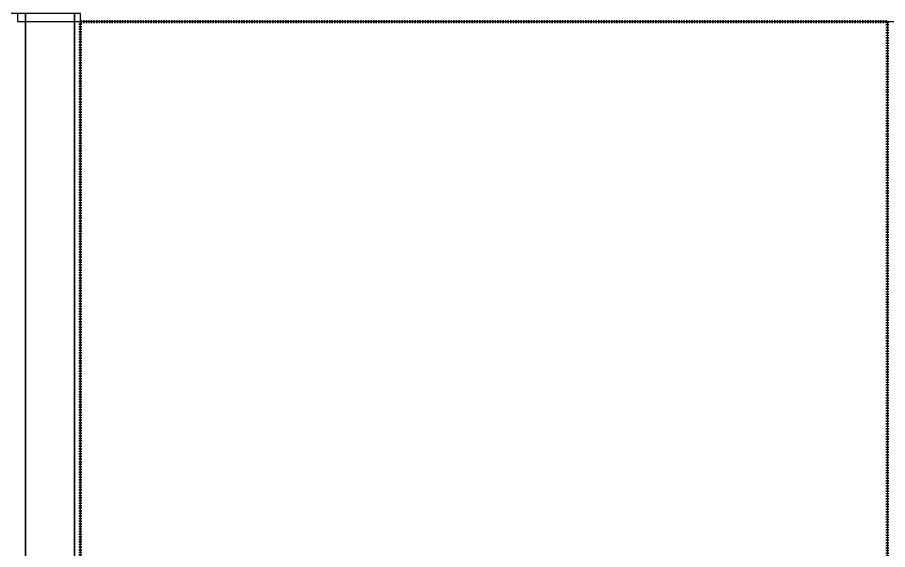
# Model space of a CAD drawing. Header units: millimetres. Extents: x -5300 to 98858, y -5196 to 93886.
# Drawn here: x 15330 to 17465, y 47575 to 48880 of the extents above; entities that cross this region are included whole.
import ezdxf

# ---------------------------------------------------------------- set-up
doc = ezdxf.new("R2010")
doc.units = ezdxf.units.MM
doc.linetypes.add('Штрих', pattern=[6.35, 3.175, -3.175])
doc.linetypes.add('Штрих_2_', pattern=[6.35, 3.175, -3.175])
for name, color, linetype, lineweight, true_color in [('_Разделитель помещений_', 4, 'Штрих', 70, 0x00ffff), ('Обобщенные модели', 7, 'Continuous', 18, 0x7f7f7f), ('Стены', 7, 'Continuous', 18, 0x7f7f7f), ('Стены разрез', 7, 'Continuous', 50, 0x7f7f7f)]:
    doc.layers.add(name, color=color, linetype=linetype, lineweight=lineweight, true_color=true_color)

# ---------------------------------------------------------------- blocks, each defined once
blk = doc.blocks.new('СТВ_ЛК-02 126199 - СТВ_ЛК-02 126199-245267-Подвал')
at = {"layer": 'Стены', "color": 254, "true_color": 0xd4d4d4}
blk.add_line((15330, 48870), (15330, 48870), dxfattribs=at)
at = {"layer": 'Стены разрез', "color": 254, "lineweight": 25, "true_color": 0xd4d4d4}
for p, q in [((15330, 48890), (15330, 48870)), ((15330, 48870), (17480, 48870))]:
    blk.add_line(p, q, dxfattribs=at)
blk = doc.blocks.new('СТВ_Перегородка_Кирпич 172091 - СТВ_Перегородка_Кирпич 2-247746-Подвал')
at = {"layer": 'Стены', "color": 254, "true_color": 0xd4d4d4}
blk.add_line((15350, 46650), (15350, 48890), dxfattribs=at)
blk = doc.blocks.new('СТВ_Перегородка_Кирпич 172091 - СТВ_Перегородка_Кирпич 172091-247743-Подвал')
at = {"layer": 'Стены', "color": 254, "true_color": 0xd4d4d4}
for p, q in [((15235, 48890), (15235, 48890)), ((15250, 48890), (15250, 48890)), ((15250, 48890), (15250, 48890)), ((15350, 48890), (15350, 48890)), ((15350, 48890), (15350, 48890)), ((15470, 48890), (15470, 48890)), ((15470, 48890), (15470, 48890)), ((15485, 48890), (15485, 48890)), ((15235, 46665), (15250, 46665)), ((15235, 46650), (15235, 46665)), ((15235, 46665), (15235, 46665)), ((15235, 46650), (15250, 46650)), ((15235, 46650), (15235, 46650)), ((15250, 46665), (15250, 46665)), ((15250, 46665), (15250, 46650)), ((15250, 46650), (15250, 46650)), ((15250, 46650), (15250, 46650)), ((15350, 46650), (15350, 46650)), ((15350, 46650), (15350, 46650)), ((15470, 46665), (15485, 46665)), ((15470, 46650), (15470, 46665)), ((15470, 46665), (15470, 46665)), ((15470, 46650), (15485, 46650)), ((15470, 46650), (15470, 46650)), ((15470, 46650), (15470, 46650)), ((15485, 46665), (15485, 46665)), ((15485, 46665), (15485, 46650)), ((15485, 46650), (15485, 46650))]:
    blk.add_line(p, q, dxfattribs=at)
at = {"layer": 'Стены разрез', "color": 254, "lineweight": 25, "true_color": 0xd4d4d4}
for p, q in [((15250, 48890), (15235, 48890)), ((15235, 48890), (15235, 46665)), ((15350, 48890), (15250, 48890)), ((15250, 48890), (15250, 46650)), ((15250, 46665), (15250, 48890)), ((15470, 48890), (15350, 48890)), ((15350, 48890), (15350, 46650)), ((15350, 46650), (15350, 48890)), ((15485, 48890), (15470, 48890)), ((15470, 48890), (15470, 46665)), ((15470, 46650), (15470, 48890)), ((15485, 46665), (15485, 48890)), ((15235, 46665), (15250, 46665)), ((15250, 46650), (15350, 46650)), ((15350, 46650), (15470, 46650)), ((15470, 46665), (15485, 46665))]:
    blk.add_line(p, q, dxfattribs=at)
blk.add_blockref('СТВ_Перегородка_Кирпич 172091 - СТВ_Перегородка_Кирпич 2-247746-Подвал', (0, 0))
blk = doc.blocks.new('ПОТ-2_3_0 - ПОТ-2_3_0-249938-Подвал')
at = {"layer": 'Обобщенные модели', "color": 254, "true_color": 0xd4d4d4}
for p, q in [((17465, 48870), (15485, 48870)), ((15485, 48870), (15485, 46665)), ((15485, 46665), (15485, 48870)), ((15485, 48870), (17465, 48870)), ((15485, 48870), (15485, 48870)), ((17465, 46485), (17465, 48870)), ((17465, 48870), (17465, 46485)), ((17465, 48870), (17465, 48870)), ((15485, 46665), (15765, 46665)), ((15765, 46665), (15485, 46665)), ((15485, 46665), (15485, 46665)), ((15765, 46665), (15765, 46485)), ((15765, 46485), (15765, 46665)), ((15765, 46665), (15765, 46665)), ((15765, 46485), (17465, 46485)), ((17465, 46485), (15765, 46485)), ((15765, 46485), (15765, 46485)), ((17465, 46485), (17465, 46485))]:
    blk.add_line(p, q, dxfattribs=at)

msp = doc.modelspace()

# ---------------------------------------------------------------- linework, layer by layer
at = {"layer": '_Разделитель помещений_', "color": 131, "linetype": 'Штрих_2_', "true_color": 0xaaffff}
for p, q in [((15485, 48870), (17465, 48870)), ((15485, 46665), (15485, 48870)), ((17465, 46485), (17465, 48870))]:
    msp.add_line(p, q, dxfattribs=at)

# ---------------------------------------------------------------- block references
at = {"layer": 'Обобщенные модели', "color": 254, "true_color": 0xd4d4d4}
msp.add_blockref('ПОТ-2_3_0 - ПОТ-2_3_0-249938-Подвал', (0, 0), dxfattribs=at)
at = {"layer": 'Стены', "color": 254, "true_color": 0xd4d4d4}
for name in ['СТВ_ЛК-02 126199 - СТВ_ЛК-02 126199-245267-Подвал', 'СТВ_Перегородка_Кирпич 172091 - СТВ_Перегородка_Кирпич 172091-247743-Подвал']:
    msp.add_blockref(name, (0, 0), dxfattribs=at)

doc.saveas('drawing.dxf')
